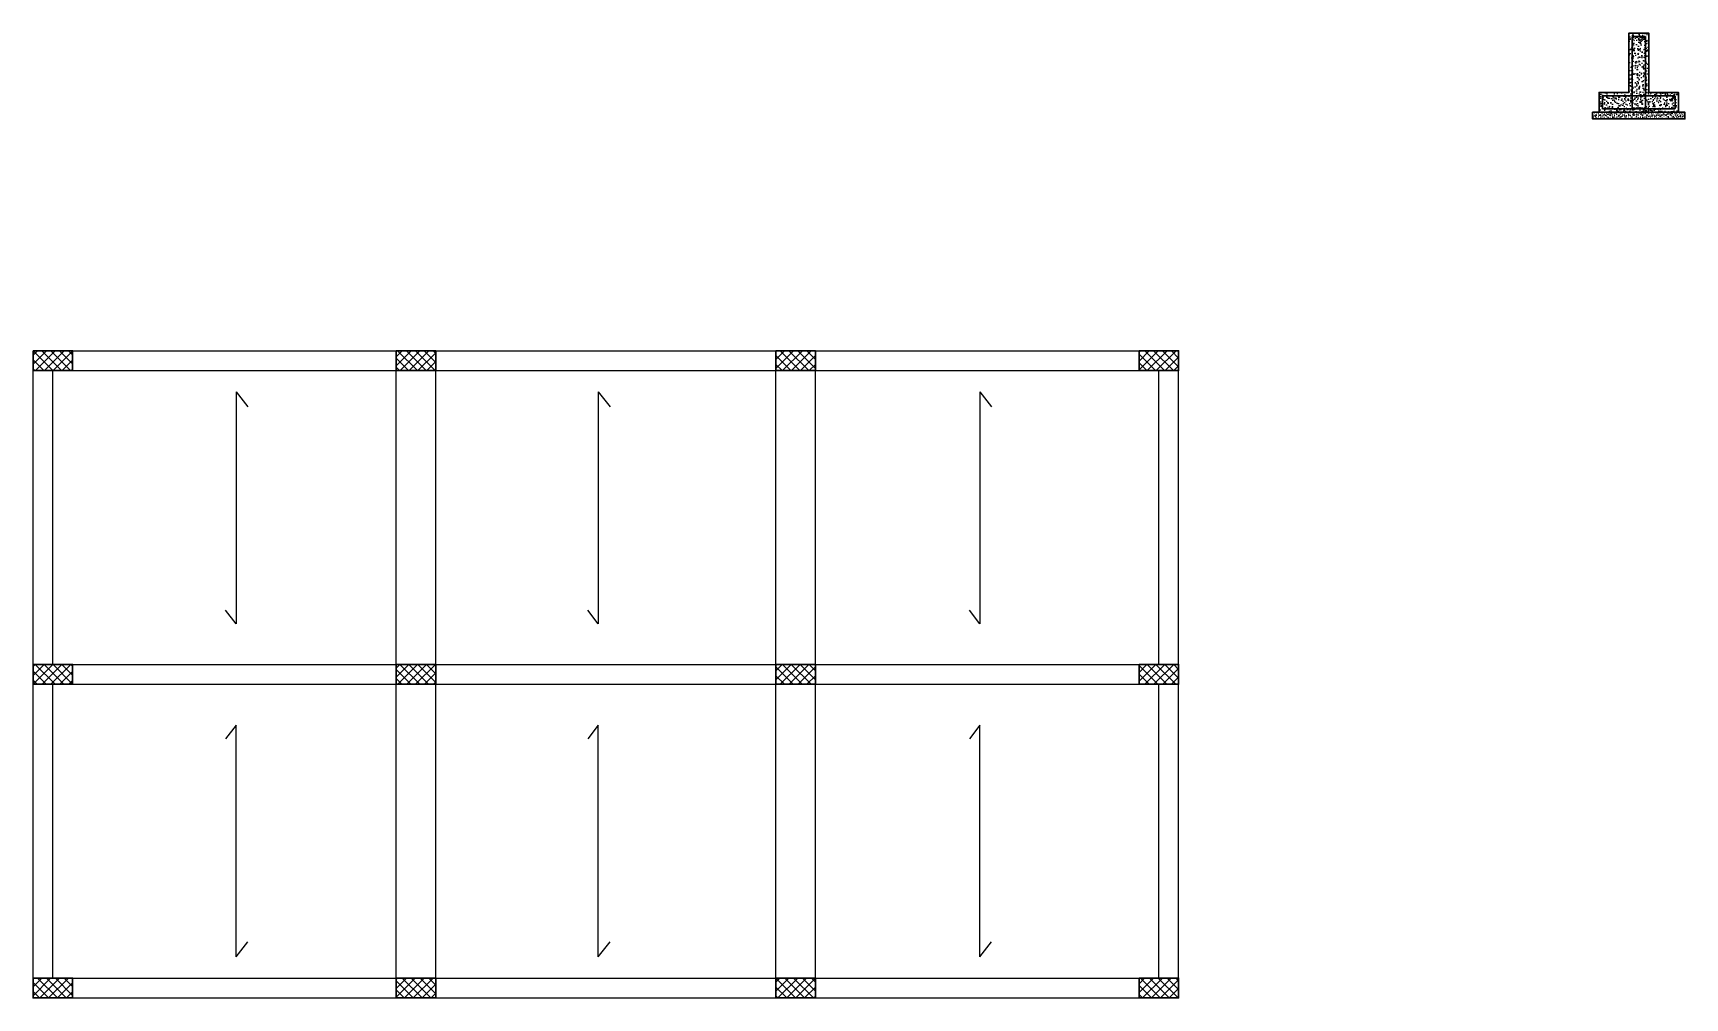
# Model space of a CAD drawing. Header units: millimetres. Extents: x 2329 to 2450, y 1882 to 1940.
# Drawn here: x 2329.27 to 2354.28, y 1901.82 to 1916.43 of the extents above; entities that cross this region are included whole.
import ezdxf

# ---------------------------------------------------------------- set-up
doc = ezdxf.new("R2010")
doc.units = ezdxf.units.MM
for name, color, linetype, lineweight in [('Fondazione', 7, 'Continuous', 25), ('pilastri', 5, 'Continuous', 30), ('Sezionato', 7, 'Continuous', 30), ('staffe', 252, 'Continuous', 20)]:
    doc.layers.add(name, color=color, linetype=linetype, lineweight=lineweight)

msp = doc.modelspace()

# ---------------------------------------------------------------- hatches: boundary and pattern name
at = {"layer": 'Fondazione', "transparency": 33554687}
h = msp.add_hatch(dxfattribs=at)
h.set_pattern_fill('AR-CONC', color=0, scale=0.0007)
h.set_pattern_definition([(50, (-7.99614, 0), (0.1275292683, -0.01115736), [0.013335, -0.146685]), (355, (-7.99614, 0), (-0.024670395, 0.1337397917), [0.010668, -0.117348409]), (100.4514447, (-7.98551, -0.00093), (0.102858873, 0.1225824263), [0.011333006, -0.124663171]), (46.1842, (-7.99614, 0.03556), (0.189755329, -0.0294296296), [0.0200025, -0.2200275]), (96.6355576, (-7.98033, 0.0331), (0.166182894, 0.173198287), [0.016999516, -0.186994926]), (351.184151, (-7.99614, 0.03556), (0.166182894, 0.173198287), [0.016001977, -0.176021812]), (21, (-7.97836, 0.02667), (0.106130074, -0.0715856387), [0.013335, -0.146685]), (326, (-7.97836, 0.02667), (0.04326142, 0.1289315763), [0.010668, -0.117348]), (71.451445, (-7.96952, 0.0207), (0.1493914935, 0.057345938), [0.011333006, -0.1246629563]), (37.5, (-7.99614, 0), (0.0021620223, 0.0591885272), [0, -0.1159256, 0, -0.119126, 0, -0.1177925]), (7.5, (-7.99614, 0), (0.0467737638, 0.0701264024), [0, -0.0679196, 0, -0.1132586, 0, -0.0448945]), (327.5, (-8.03579, 0), (0.0949134166, -0.0040101208), [0, -0.04445, 0, -0.138684, 0, -0.184023]), (317.5, (-8.05357, 0), (0.103690427, 0.0177985437), [0, -0.057785, 0, -0.0921004, 0, -0.130683])])
h.paths.add_polyline_path([(2353.684, 1916.088, -1.013575), (2353.672, 1916.088, -0.986607), (2353.684, 1916.088), (2353.684, 1916.368, -0.198912), (2353.68, 1916.36, -0.668179), (2353.662, 1916.368, -0.414214), (2353.673, 1916.379), (2353.612, 1916.379, -0.414214), (2353.623, 1916.368, -1), (2353.601, 1916.368, -0.414214), (2353.612, 1916.379), (2353.584, 1916.379), (2353.584, 1915.479), (2353.684, 1915.479), (2353.684, 1915.803, -1.013575), (2353.672, 1915.803, -0.986607), (2353.684, 1915.803)], flags=17)
h.paths.add_polyline_path([(2353.584, 1916.379), (2353.556, 1916.379, -0.414214), (2353.567, 1916.368, -1), (2353.545, 1916.368, -0.414214), (2353.556, 1916.379), (2353.495, 1916.379, -0.414214), (2353.506, 1916.368, -1), (2353.484, 1916.368), (2353.484, 1916.088, -1.013575), (2353.496, 1916.088, -0.986607), (2353.484, 1916.088), (2353.484, 1915.803, -1.013575), (2353.496, 1915.803, -0.986607), (2353.484, 1915.803), (2353.484, 1915.479), (2353.584, 1915.479)], flags=17)
h.paths.add_polyline_path([(2353.484, 1916.368, -0.414214), (2353.495, 1916.379), (2353.556, 1916.379), (2353.584, 1916.379), (2353.584, 1916.429), (2353.434, 1916.429), (2353.434, 1915.529), (2353.284, 1915.529), (2353.284, 1915.479), (2353.484, 1915.479)])
h.paths.add_polyline_path([(2353.734, 1916.429), (2353.584, 1916.429), (2353.584, 1916.379), (2353.612, 1916.379), (2353.673, 1916.379, -0.414214), (2353.684, 1916.368), (2353.684, 1916.088), (2353.684, 1915.803), (2353.684, 1915.479), (2353.884, 1915.479), (2353.884, 1915.529), (2353.734, 1915.529)])
h.paths.add_polyline_path([(2354.184, 1915.529), (2353.884, 1915.529), (2353.884, 1915.479), (2354.128, 1915.479, -0.414214), (2354.134, 1915.473), (2354.134, 1915.404), (2354.134, 1915.285, -0.414214), (2354.128, 1915.279), (2353.884, 1915.279), (2353.884, 1915.229), (2354.184, 1915.229), (2354.184, 1915.404)])
h.paths.add_polyline_path([(2353.484, 1915.404), (2353.484, 1915.479), (2353.284, 1915.479), (2353.284, 1915.279), (2353.495, 1915.279, -0.414214), (2353.484, 1915.29)])
h.paths.add_polyline_path([(2353.284, 1915.479), (2353.274, 1915.479, -0.414214), (2353.28, 1915.473, -1), (2353.268, 1915.473, -0.414214), (2353.274, 1915.479), (2353.04, 1915.479, -0.414214), (2353.046, 1915.473, -1), (2353.034, 1915.473), (2353.034, 1915.404), (2353.034, 1915.285, -1), (2353.046, 1915.285, -0.414214), (2353.04, 1915.279), (2353.274, 1915.279, -0.414214), (2353.268, 1915.285, -1), (2353.28, 1915.285, -0.414214), (2353.274, 1915.279), (2353.284, 1915.279)], flags=16)
h.paths.add_polyline_path([(2353.284, 1915.529), (2352.984, 1915.529), (2352.984, 1915.404), (2352.984, 1915.229), (2353.284, 1915.229), (2353.284, 1915.279), (2353.274, 1915.279), (2353.04, 1915.279, -0.414214), (2353.034, 1915.285), (2353.034, 1915.404), (2353.034, 1915.473, -0.414214), (2353.04, 1915.479), (2353.274, 1915.479), (2353.284, 1915.479)])
h.paths.add_polyline_path([(2353.584, 1915.279), (2353.284, 1915.279), (2353.284, 1915.229), (2353.584, 1915.229)])
h.paths.add_polyline_path([(2353.584, 1915.479), (2353.49, 1915.479, -0.414214), (2353.496, 1915.473, -0.986607), (2353.484, 1915.473), (2353.484, 1915.404), (2353.484, 1915.29, -1), (2353.506, 1915.29, -0.414214), (2353.495, 1915.279), (2353.556, 1915.279, -0.414214), (2353.545, 1915.29, -1), (2353.567, 1915.29, -0.414214), (2353.556, 1915.279), (2353.584, 1915.279)])
h.paths.add_polyline_path([(2353.684, 1915.404), (2353.684, 1915.473, -1.000375), (2353.672, 1915.473, -0.414214), (2353.678, 1915.479), (2353.584, 1915.479), (2353.584, 1915.279), (2353.612, 1915.279, -0.414214), (2353.601, 1915.29, -1), (2353.623, 1915.29, -0.414214), (2353.612, 1915.279), (2353.673, 1915.279, -0.414214), (2353.662, 1915.29, -1), (2353.684, 1915.29)])
h.paths.add_polyline_path([(2353.884, 1915.479), (2353.684, 1915.479), (2353.684, 1915.404), (2353.684, 1915.29, -0.414214), (2353.673, 1915.279), (2353.884, 1915.279)])
h.paths.add_polyline_path([(2353.884, 1915.279), (2353.584, 1915.279), (2353.584, 1915.229), (2353.884, 1915.229)])
h.paths.add_polyline_path([(2354.122, 1915.473, -0.414214), (2354.128, 1915.479), (2353.894, 1915.479, -0.414214), (2353.9, 1915.473, -1), (2353.888, 1915.473, -0.414214), (2353.894, 1915.479), (2353.884, 1915.479), (2353.884, 1915.279), (2353.894, 1915.279, -0.414214), (2353.888, 1915.285, -1), (2353.9, 1915.285, -0.414214), (2353.894, 1915.279), (2354.128, 1915.279, -0.414214), (2354.122, 1915.285, -1), (2354.134, 1915.285), (2354.134, 1915.404), (2354.134, 1915.473, -1)], flags=17)
at = {"layer": 'Fondazione', "transparency": 33554628}
h = msp.add_hatch(color=0, dxfattribs=at)
h.dxf.hatch_style = 1
h.paths.add_polyline_path([(2353.506, 1916.368, 1), (2353.484, 1916.368, 1)])
h = msp.add_hatch(color=0, dxfattribs=at)
h.dxf.hatch_style = 1
h.paths.add_polyline_path([(2353.545, 1916.368, 1), (2353.567, 1916.368, 1)])
h = msp.add_hatch(color=0, dxfattribs=at)
h.dxf.hatch_style = 1
h.paths.add_polyline_path([(2353.601, 1916.368, 1), (2353.623, 1916.368, 1)])
h = msp.add_hatch(color=0, dxfattribs=at)
h.dxf.hatch_style = 1
h.paths.add_polyline_path([(2353.662, 1916.368, 1), (2353.684, 1916.368, 1)])
h = msp.add_hatch(color=0, dxfattribs=at)
h.dxf.hatch_style = 1
h.paths.add_polyline_path([(2353.496, 1916.088, 1), (2353.484, 1916.088, 1)])
h = msp.add_hatch(color=0, dxfattribs=at)
h.dxf.hatch_style = 1
h.paths.add_polyline_path([(2353.684, 1916.088, 1), (2353.672, 1916.088, 1)])
h = msp.add_hatch(color=0, dxfattribs=at)
h.dxf.hatch_style = 1
h.paths.add_polyline_path([(2353.496, 1915.803, 1), (2353.484, 1915.803, 1)])
h = msp.add_hatch(color=0, dxfattribs=at)
h.dxf.hatch_style = 1
h.paths.add_polyline_path([(2353.672, 1915.803, 1), (2353.684, 1915.803, 1)])
h = msp.add_hatch(color=0, dxfattribs=at)
h.dxf.hatch_style = 1
h.paths.add_polyline_path([(2353.034, 1915.473, 1), (2353.046, 1915.473, 1)])
h = msp.add_hatch(color=0, dxfattribs=at)
h.dxf.hatch_style = 1
h.paths.add_polyline_path([(2353.268, 1915.473, 1), (2353.28, 1915.473, 1)])
h = msp.add_hatch(color=0, dxfattribs=at)
h.dxf.hatch_style = 1
h.paths.add_polyline_path([(2353.484, 1915.473, 1), (2353.496, 1915.473, 1)])
h = msp.add_hatch(color=0, dxfattribs=at)
h.dxf.hatch_style = 1
h.paths.add_polyline_path([(2353.672, 1915.473, 1), (2353.684, 1915.473, 1)])
h = msp.add_hatch(color=0, dxfattribs=at)
h.dxf.hatch_style = 1
h.paths.add_polyline_path([(2353.9, 1915.473, 1), (2353.888, 1915.473, 1)])
h = msp.add_hatch(color=0, dxfattribs=at)
h.dxf.hatch_style = 1
h.paths.add_polyline_path([(2354.134, 1915.473, 1), (2354.122, 1915.473, 1)])
h = msp.add_hatch(dxfattribs=at)
h.set_pattern_fill('AR-SAND', color=0, scale=0.0009)
h.set_pattern_definition([(37.5, (-48.028807, 6.98676), (-0.00144002817, 0.04404719136), [0, -0.0347472, 0, -0.038862, 0, -0.0371475]), (7.5, (-48.028807, 6.98676), (0.0404570955, 0.064514259), [0, -0.0187452, 0, -0.0313182, 0, -0.0120015]), (327.5, (-48.056925, 6.98676), (0.0711893133, 0.0001293466), [0, -0.01143, 0, -0.041148, 0, -0.053721]), (317.5, (-48.056925, 6.98676), (0.0687200807, 0.0200636391), [0, -0.005715, 0, -0.0269748, 0, -0.030861])])
h.paths.add_polyline_path([(2352.984, 1915.229), (2352.884, 1915.229), (2352.884, 1915.129), (2354.284, 1915.129), (2354.284, 1915.229)])
h = msp.add_hatch(color=0, dxfattribs=at)
h.dxf.hatch_style = 1
h.paths.add_polyline_path([(2353.046, 1915.285, 1), (2353.034, 1915.285, 1)])
h = msp.add_hatch(color=0, dxfattribs=at)
h.dxf.hatch_style = 1
h.paths.add_polyline_path([(2353.28, 1915.285, 1), (2353.268, 1915.285, 1)])
h = msp.add_hatch(color=0, dxfattribs=at)
h.dxf.hatch_style = 1
h.paths.add_polyline_path([(2353.484, 1915.29, 1), (2353.506, 1915.29, 1)])
h = msp.add_hatch(color=0, dxfattribs=at)
h.dxf.hatch_style = 1
h.paths.add_polyline_path([(2353.545, 1915.29, 1), (2353.567, 1915.29, 1)])
h = msp.add_hatch(color=0, dxfattribs=at)
h.dxf.hatch_style = 1
h.paths.add_polyline_path([(2353.601, 1915.29, 1), (2353.623, 1915.29, 1)])
h = msp.add_hatch(color=0, dxfattribs=at)
h.dxf.hatch_style = 1
h.paths.add_polyline_path([(2353.662, 1915.29, 1), (2353.684, 1915.29, 1)])
h = msp.add_hatch(color=0, dxfattribs=at)
h.dxf.hatch_style = 1
h.paths.add_polyline_path([(2353.888, 1915.285, 1), (2353.9, 1915.285, 1)])
h = msp.add_hatch(color=0, dxfattribs=at)
h.dxf.hatch_style = 1
h.paths.add_polyline_path([(2354.122, 1915.285, 1), (2354.134, 1915.285, 1)])
at = {"layer": 'Fondazione', "true_color": 0x939598}
h = msp.add_hatch(dxfattribs=at)
h.set_pattern_fill('ANSI37', color=252, scale=0.03)
h.paths.add_polyline_path([(2329.866, 1906.867), (2329.266, 1906.867), (2329.266, 1906.567), (2329.866, 1906.567)])
h.paths.add_polyline_path([(2329.866, 1911.617), (2329.266, 1911.617), (2329.266, 1911.317), (2329.866, 1911.317)])
h.paths.add_polyline_path([(2335.366, 1911.617), (2334.766, 1911.617), (2334.766, 1911.317), (2335.366, 1911.317)])
h.paths.add_polyline_path([(2335.366, 1906.867), (2334.766, 1906.867), (2334.766, 1906.567), (2335.366, 1906.567)])
h.paths.add_polyline_path([(2341.116, 1906.867), (2340.516, 1906.867), (2340.516, 1906.567), (2341.116, 1906.567)])
h.paths.add_polyline_path([(2341.116, 1911.617), (2340.516, 1911.617), (2340.516, 1911.317), (2341.116, 1911.317)])
h.paths.add_polyline_path([(2346.616, 1911.617), (2346.016, 1911.617), (2346.016, 1911.317), (2346.616, 1911.317)])
h.paths.add_polyline_path([(2346.616, 1906.867), (2346.016, 1906.867), (2346.016, 1906.567), (2346.616, 1906.567)])
h.paths.add_polyline_path([(2346.616, 1902.117), (2346.016, 1902.117), (2346.016, 1901.817), (2346.616, 1901.817)])
h.paths.add_polyline_path([(2341.116, 1902.117), (2340.516, 1902.117), (2340.516, 1901.817), (2341.116, 1901.817)])
h.paths.add_polyline_path([(2335.366, 1902.117), (2334.766, 1902.117), (2334.766, 1901.817), (2335.366, 1901.817)])
h.paths.add_polyline_path([(2329.866, 1902.117), (2329.266, 1902.117), (2329.266, 1901.817), (2329.866, 1901.817)])

# ---------------------------------------------------------------- linework, layer by layer
at = {"color": 1}
for points in [[(2332.34, 1910.996), (2332.34, 1907.484), (2332.182, 1907.692)], [(2332.34, 1910.996), (2332.517, 1910.768)], [(2337.827, 1910.996), (2337.827, 1907.484), (2337.669, 1907.692)], [(2337.827, 1910.996), (2338.004, 1910.768)], [(2343.606, 1910.996), (2343.606, 1907.484), (2343.448, 1907.692)], [(2343.606, 1910.996), (2343.783, 1910.768)], [(2332.34, 1902.439), (2332.34, 1905.95), (2332.182, 1905.743)], [(2337.827, 1902.439), (2337.827, 1905.95), (2337.669, 1905.743)], [(2343.606, 1902.439), (2343.606, 1905.95), (2343.448, 1905.743)], [(2332.34, 1902.439), (2332.517, 1902.667)], [(2337.827, 1902.439), (2338.004, 1902.667)], [(2343.606, 1902.439), (2343.783, 1902.667)]]:
    msp.add_lwpolyline(points, dxfattribs=at)
for points in [[(2329.866, 1901.817), (2334.766, 1901.817)], [(2335.366, 1901.817), (2340.516, 1901.817)], [(2341.116, 1901.817), (2346.016, 1901.817)]]:
    msp.add_lwpolyline(points)
at = {"layer": 'Fondazione'}
for points in [[(2353.034, 1915.404), (2353.034, 1915.473)], [(2329.866, 1911.617), (2334.766, 1911.617)], [(2335.366, 1911.617), (2340.516, 1911.617)], [(2341.116, 1911.617), (2346.016, 1911.617)], [(2329.266, 1906.867), (2329.266, 1911.317)], [(2329.566, 1906.867), (2329.566, 1911.317)], [(2329.866, 1911.317), (2334.766, 1911.317)], [(2334.766, 1906.867), (2334.766, 1911.317)], [(2335.366, 1911.317), (2340.516, 1911.317)], [(2335.366, 1906.867), (2335.366, 1911.317)], [(2340.516, 1906.867), (2340.516, 1911.317)], [(2341.116, 1911.317), (2346.016, 1911.317)], [(2341.116, 1906.867), (2341.116, 1911.317)], [(2346.316, 1906.867), (2346.316, 1911.317)], [(2346.616, 1906.867), (2346.616, 1911.317)], [(2329.866, 1906.867), (2334.766, 1906.867)], [(2335.366, 1906.867), (2340.516, 1906.867)], [(2341.116, 1906.867), (2346.016, 1906.867)], [(2329.266, 1902.117), (2329.266, 1906.567)], [(2329.566, 1902.117), (2329.566, 1906.567)], [(2329.866, 1906.567), (2334.766, 1906.567)], [(2334.766, 1902.117), (2334.766, 1906.567)], [(2335.366, 1906.567), (2340.516, 1906.567)], [(2335.366, 1902.117), (2335.366, 1906.567)], [(2340.516, 1902.117), (2340.516, 1906.567)], [(2341.116, 1906.567), (2346.016, 1906.567)], [(2341.116, 1902.117), (2341.116, 1906.567)], [(2346.316, 1902.117), (2346.316, 1906.567)], [(2346.616, 1902.117), (2346.616, 1906.567)], [(2329.866, 1902.117), (2334.766, 1902.117)], [(2335.366, 1902.117), (2340.516, 1902.117)], [(2341.116, 1902.117), (2346.016, 1902.117)]]:
    msp.add_lwpolyline(points, dxfattribs=at)
for centre, radius in [((2353.495, 1916.368), 0.011), ((2353.556, 1916.368), 0.011), ((2353.612, 1916.368), 0.011), ((2353.673, 1916.368), 0.011), ((2353.49, 1916.088), 0.006), ((2353.678, 1916.088), 0.006), ((2353.49, 1915.803), 0.006), ((2353.678, 1915.803), 0.006), ((2353.04, 1915.473), 0.006), ((2353.274, 1915.473), 0.006), ((2353.49, 1915.473), 0.006), ((2353.678, 1915.473), 0.006), ((2353.894, 1915.473), 0.006), ((2354.128, 1915.473), 0.006), ((2353.04, 1915.285), 0.006), ((2353.274, 1915.285), 0.006), ((2353.495, 1915.29), 0.011), ((2353.556, 1915.29), 0.011), ((2353.612, 1915.29), 0.011), ((2353.673, 1915.29), 0.011), ((2353.894, 1915.285), 0.006), ((2354.128, 1915.285), 0.006)]:
    msp.add_circle(centre, radius, dxfattribs=at)
for centre, radius, start, end in [((2353.495, 1916.368), 0.011, 90, 180), ((2353.673, 1916.368), 0.011, 315, 135), ((2353.04, 1915.473), 0.006, 90, 180), ((2354.128, 1915.473), 0.006, 315, 135), ((2353.495, 1915.29), 0.011, 180, 270), ((2353.673, 1915.29), 0.011, 270, 0)]:
    msp.add_arc(centre, radius, start, end, dxfattribs=at)
at = {"layer": 'pilastri'}
for points in [[(2329.266, 1911.617), (2329.266, 1911.317), (2329.866, 1911.317), (2329.866, 1911.617), (2329.266, 1911.617)], [(2334.766, 1911.617), (2334.766, 1911.317), (2335.366, 1911.317), (2335.366, 1911.617), (2334.766, 1911.617)], [(2340.516, 1911.617), (2340.516, 1911.317), (2341.116, 1911.317), (2341.116, 1911.617), (2340.516, 1911.617)], [(2346.016, 1911.617), (2346.016, 1911.317), (2346.616, 1911.317), (2346.616, 1911.617), (2346.016, 1911.617)], [(2329.266, 1906.867), (2329.266, 1906.567), (2329.866, 1906.567), (2329.866, 1906.867), (2329.266, 1906.867)], [(2334.766, 1906.867), (2334.766, 1906.567), (2335.366, 1906.567), (2335.366, 1906.867), (2334.766, 1906.867)], [(2340.516, 1906.867), (2340.516, 1906.567), (2341.116, 1906.567), (2341.116, 1906.867), (2340.516, 1906.867)], [(2346.016, 1906.867), (2346.016, 1906.567), (2346.616, 1906.567), (2346.616, 1906.867), (2346.016, 1906.867)], [(2329.266, 1902.117), (2329.266, 1901.817), (2329.866, 1901.817), (2329.866, 1902.117), (2329.266, 1902.117)], [(2334.766, 1902.117), (2334.766, 1901.817), (2335.366, 1901.817), (2335.366, 1902.117), (2334.766, 1902.117)], [(2340.516, 1902.117), (2340.516, 1901.817), (2341.116, 1901.817), (2341.116, 1902.117), (2340.516, 1902.117)], [(2346.016, 1902.117), (2346.016, 1901.817), (2346.616, 1901.817), (2346.616, 1902.117), (2346.016, 1902.117)], [(2346.016, 1902.117), (2346.016, 1901.817), (2346.616, 1901.817), (2346.616, 1902.117), (2346.016, 1902.117)]]:
    msp.add_lwpolyline(points, dxfattribs=at)
at = {"layer": 'Sezionato'}
for points in [[(2353.434, 1915.529), (2353.434, 1916.429), (2353.734, 1916.429), (2353.734, 1915.529)], [(2354.184, 1915.404), (2354.184, 1915.229), (2352.884, 1915.229), (2352.884, 1915.129), (2354.284, 1915.129), (2354.284, 1915.229), (2352.984, 1915.229), (2352.984, 1915.404)], [(2352.984, 1915.404), (2352.984, 1915.529), (2353.434, 1915.529)], [(2353.734, 1915.529), (2354.184, 1915.529), (2354.184, 1915.404)]]:
    msp.add_lwpolyline(points, dxfattribs=at)
at = {"layer": 'staffe', "lineweight": 30}
for p, q in [((2353.594, 1916.305), (2353.665, 1916.376)), ((2353.68, 1916.36), (2353.61, 1916.29)), ((2354.053, 1915.407), (2354.123, 1915.477)), ((2354.061, 1915.398), (2354.132, 1915.469))]:
    msp.add_line(p, q, dxfattribs=at)
for points in [[(2353.484, 1916.368), (2353.484, 1915.479)], [(2353.495, 1916.379), (2353.673, 1916.379)], [(2353.684, 1916.368), (2353.684, 1915.479)], [(2353.034, 1915.404), (2353.034, 1915.285)], [(2354.128, 1915.479), (2353.04, 1915.479)], [(2353.484, 1915.479), (2353.484, 1915.404)], [(2353.484, 1915.404), (2353.484, 1915.29)], [(2353.684, 1915.479), (2353.684, 1915.404)], [(2353.684, 1915.404), (2353.684, 1915.29)], [(2354.134, 1915.404), (2354.134, 1915.473)], [(2354.134, 1915.285), (2354.134, 1915.404)], [(2354.128, 1915.279), (2353.04, 1915.279)], [(2353.045, 1915.279), (2354.068, 1915.279), (2354.123, 1915.279)]]:
    msp.add_lwpolyline(points, dxfattribs=at)

doc.saveas('drawing.dxf')
